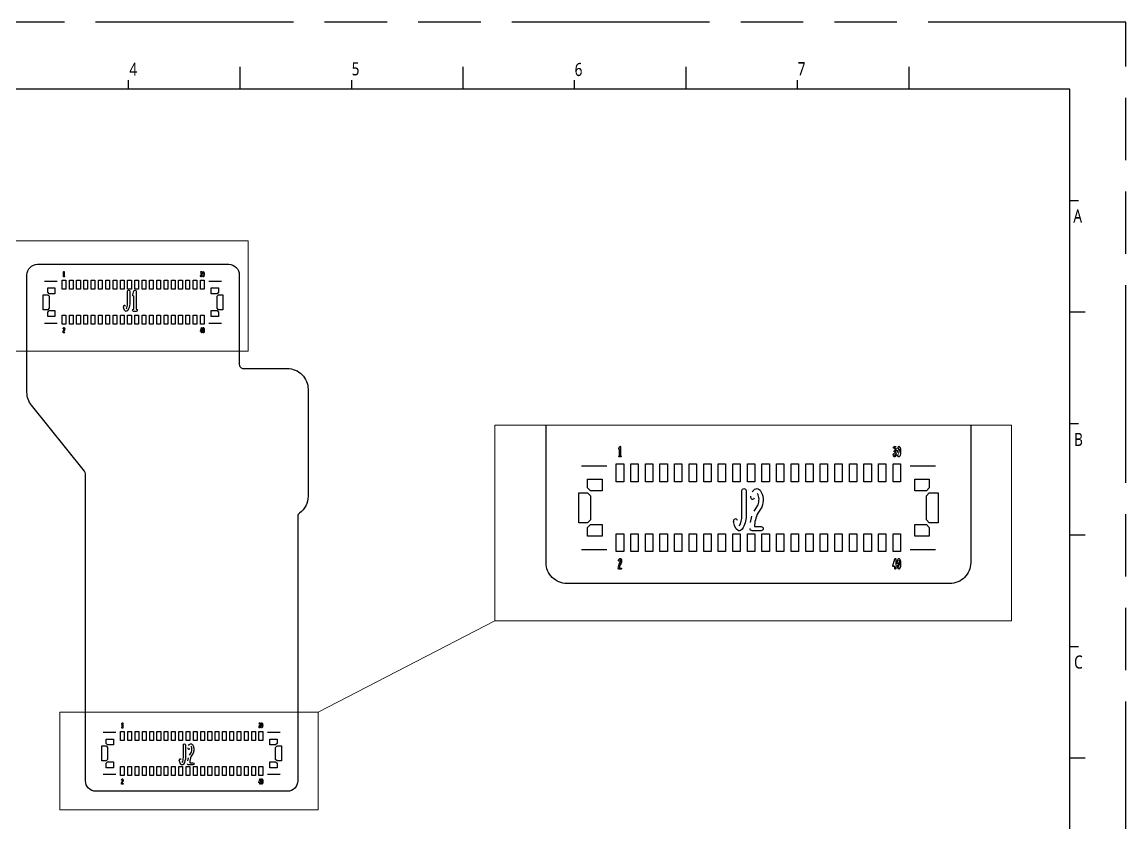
# Model space of a CAD drawing. Header units: millimetres. Extents: x 3272.1 to 3360, y -250.4 to -188.2.
# Drawn here: x 3306.9 to 3360, y -226.7 to -188.2 of the extents above; entities that cross this region are included whole.
import ezdxf

# ---------------------------------------------------------------- set-up
doc = ezdxf.new("R2010")
doc.units = ezdxf.units.MM
doc.linetypes.add('PHANTOM', pattern=[29.5, 9.5, -1.5, 3, -1.5, 3, -1.5, 9.5])
doc.layers.get('0').update_dxf_attribs({"lineweight": 25})
doc.layers.add('0PAPERF', color=2, linetype='PHANTOM', plot=False)
for name, color, linetype in [('1_layer1', 2, 'Continuous'), ('outline_layer0', 1, 'Continuous'), ('鵬鼎', 5, 'Continuous')]:
    doc.layers.add(name, color=color, linetype=linetype)
doc.layers.add('DIM', color=100, linetype='Continuous', lineweight=15)
doc.layers.add('尺寸線', color=3, linetype='Continuous', lineweight=20)
doc.styles.get("Standard").update_dxf_attribs({"font": 'simplex.shx', "width": 0.8, "height": 4})

msp = doc.modelspace()

# ---------------------------------------------------------------- linework, layer by layer
for p, q in [((3317.405, -191.464), (3317.405, -190.392)), ((3328.119, -191.464), (3328.119, -190.392)), ((3338.832, -191.464), (3338.832, -190.392)), ((3349.546, -191.464), (3349.546, -190.392)), ((3312.048, -191.464), (3312.048, -191.035)), ((3322.762, -191.464), (3322.762, -191.035)), ((3333.475, -191.464), (3333.475, -191.035)), ((3344.189, -191.464), (3344.189, -191.035)), ((3357.259, -191.464), (3274.551, -191.464)), ((3357.259, -248.674), (3357.259, -191.464)), ((3357.259, -196.821), (3357.688, -196.821)), ((3357.259, -202.177), (3358.009, -202.177)), ((3357.259, -207.534), (3357.688, -207.534)), ((3357.259, -212.891), (3358.009, -212.891)), ((3357.259, -218.248), (3357.688, -218.248)), ((3357.259, -223.604), (3358.009, -223.604))]:
    msp.add_line(p, q)
at = {"layer": '0PAPERF'}
for p, q in [((3359.96, -188.248), (3272.087, -188.248)), ((3359.96, -250.388), (3359.96, -188.248))]:
    msp.add_line(p, q, dxfattribs=at)
at = {"layer": '1_layer1'}
for p, q in [((3315.603, -200.288), (3315.608, -200.265)), ((3315.633, -200.405), (3315.625, -200.401)), ((3308.62, -200.706), (3308.012, -200.706)), ((3316.513, -200.706), (3315.905, -200.706)), ((3308.012, -202.708), (3308.62, -202.708)), ((3315.625, -203.022), (3315.623, -203.055)), ((3315.905, -202.708), (3316.513, -202.708)), ((3348.984, -208.743), (3348.994, -208.698)), ((3349.044, -208.977), (3349.027, -208.97)), ((3335.017, -209.58), (3333.801, -209.58)), ((3350.804, -209.58), (3349.588, -209.58)), ((3341.926, -212.296), (3341.987, -211.992)), ((3333.801, -213.583), (3335.017, -213.583)), ((3349.588, -213.583), (3350.804, -213.583)), ((3349.026, -214.211), (3349.024, -214.278)), ((3318.413, -221.968), (3318.418, -221.945)), ((3318.443, -222.085), (3318.435, -222.081)), ((3311.43, -222.386), (3310.822, -222.386)), ((3319.323, -222.386), (3318.715, -222.386)), ((3314.885, -223.744), (3314.915, -223.592)), ((3310.822, -224.388), (3311.43, -224.388)), ((3318.435, -224.702), (3318.433, -224.735)), ((3318.715, -224.388), (3319.323, -224.388))]:
    msp.add_line(p, q, dxfattribs=at)
for points in [[(3308.91, -200.286), (3308.925, -200.241, -0.856605), (3308.95, -200.245), (3308.95, -200.461, -1.10402), (3308.953, -200.486), (3308.922, -200.486, -1.103904), (3308.925, -200.461), (3308.925, -200.303, -0.577278)], [(3312.242, -201.348), (3312.303, -201.166, -0.856605), (3312.402, -201.182), (3312.402, -202.045, -1.10402), (3312.413, -202.147), (3312.291, -202.147, -1.103904), (3312.301, -202.045), (3312.301, -201.414, -0.577278)], [(3335.597, -208.74), (3335.628, -208.649, -0.856605), (3335.677, -208.657), (3335.677, -209.089, -1.10402), (3335.683, -209.14), (3335.622, -209.14, -1.103904), (3335.627, -209.089), (3335.627, -208.773, -0.577278)], [(3311.72, -221.966), (3311.735, -221.921, -0.856605), (3311.76, -221.925), (3311.76, -222.141, -1.10402), (3311.763, -222.166), (3311.732, -222.166, -1.103904), (3311.735, -222.141), (3311.735, -221.983, -0.577278)]]:
    msp.add_lwpolyline(points, format="xyb", close=True, dxfattribs=at)
for points in [[(3315.554, -200.48, -0.53886), (3315.504, -200.458), (3315.497, -200.431)], [(3315.529, -200.271, -1), (3315.509, -200.256), (3315.52, -200.241, -0.156101), (3315.527, -200.236), (3315.538, -200.233, -0.287199), (3315.551, -200.236), (3315.562, -200.247, -0.119542), (3315.566, -200.252)], [(3315.534, -200.364, -1.192092), (3315.539, -200.339, 0.240804), (3315.538, -200.259)], [(3315.609, -200.262), (3315.617, -200.247, -0.119838), (3315.621, -200.242), (3315.631, -200.235, -0.352687), (3315.647, -200.235, -0.222469), (3315.674, -200.295, -0.054722), (3315.674, -200.411), (3315.667, -200.447), (3315.658, -200.47, -0.143125), (3315.654, -200.476), (3315.644, -200.483, -0.333497), (3315.628, -200.483), (3315.618, -200.476, -0.127261), (3315.614, -200.471), (3315.605, -200.452, -1), (3315.629, -200.441)], [(3311.938, -202.028, 0.140021), (3311.996, -201.789), (3311.996, -201.182, -1), (3312.098, -201.182), (3312.098, -201.791, -0.147832), (3312.006, -202.107), (3311.965, -202.137, -0.352687), (3311.902, -202.134), (3311.867, -202.104, -0.103391), (3311.854, -202.088), (3311.82, -202.018), (3311.795, -201.927)], [(3308.925, -202.983, -1), (3308.901, -202.975), (3308.909, -202.952, -0.089511), (3308.911, -202.948), (3308.92, -202.937, -0.14196), (3308.925, -202.933), (3308.936, -202.929, -0.232086), (3308.947, -202.93), (3308.959, -202.937, -0.234741), (3308.968, -203.039), (3308.944, -203.076, 0.109425), (3308.925, -203.157)], [(3308.909, -203.092), (3308.922, -203.063), (3308.946, -203.027, 0.205179), (3308.943, -202.957)], [(3315.493, -203.101), (3315.54, -202.937, -0.87012), (3315.565, -202.941), (3315.565, -203.092)], [(3315.565, -203.117), (3315.565, -203.169, -1), (3315.54, -203.169), (3315.54, -203.117), (3315.505, -203.117, -0.499309), (3315.493, -203.101)], [(3315.598, -203.055, -0.068606), (3315.609, -202.963), (3315.617, -202.944, -0.141173), (3315.621, -202.938), (3315.631, -202.93, -0.333497), (3315.646, -202.93), (3315.656, -202.938, -0.141144), (3315.661, -202.944), (3315.669, -202.965, -0.066634), (3315.679, -203.055, -0.06825), (3315.668, -203.147), (3315.661, -203.166, -0.141173), (3315.656, -203.172), (3315.646, -203.179, -0.333497), (3315.631, -203.179), (3315.621, -203.172, -0.141312), (3315.617, -203.166), (3315.608, -203.145), (3315.599, -203.09)], [(3315.653, -203.088), (3315.654, -203.055, 0.067068), (3315.644, -202.971)], [(3308.925, -203.157), (3308.964, -203.157, -1), (3308.964, -203.182), (3308.911, -203.182, -0.438441), (3308.898, -203.168)], [(3348.836, -208.71, -1), (3348.795, -208.68), (3348.818, -208.649, -0.156101), (3348.83, -208.64), (3348.853, -208.633, -0.287199), (3348.879, -208.639), (3348.902, -208.662, -0.119542), (3348.908, -208.672)], [(3348.846, -208.896, -1.192092), (3348.855, -208.845, 0.240804), (3348.854, -208.686)], [(3348.996, -208.691), (3349.011, -208.661, -0.119838), (3349.019, -208.652), (3349.039, -208.637, -0.352687), (3349.071, -208.638, -0.222469), (3349.125, -208.758, -0.054722), (3349.125, -208.989), (3349.111, -209.062), (3349.093, -209.108, -0.143125), (3349.084, -209.119), (3349.064, -209.135, -0.333497), (3349.034, -209.135), (3349.013, -209.119, -0.127261), (3349.006, -209.109), (3348.988, -209.072, -1), (3349.034, -209.05)], [(3348.885, -209.127, -0.53886), (3348.786, -209.083), (3348.771, -209.03)], [(3341.391, -212.455, 0.140021), (3341.507, -211.977), (3341.507, -210.762, -1), (3341.711, -210.762), (3341.711, -211.981, -0.147832), (3341.527, -212.612), (3341.446, -212.672, -0.352687), (3341.319, -212.668), (3341.249, -212.608, -0.103391), (3341.223, -212.575), (3341.155, -212.435), (3341.105, -212.252)], [(3342.006, -210.822), (3342.077, -210.731, -0.14196), (3342.122, -210.697), (3342.203, -210.667, -0.232086), (3342.292, -210.676), (3342.393, -210.736, -0.234741), (3342.466, -211.55), (3342.268, -211.847, 0.109425), (3342.115, -212.489)], [(3342.093, -211.742), (3342.287, -211.451, 0.205179), (3342.262, -210.894)], [(3342.115, -212.489), (3342.432, -212.489, -1), (3342.432, -212.692), (3342.005, -212.692, -0.438441), (3341.904, -212.583)], [(3335.628, -214.133, -1), (3335.58, -214.117), (3335.595, -214.072, -0.089511), (3335.599, -214.064), (3335.617, -214.041, -0.14196), (3335.628, -214.033), (3335.648, -214.025, -0.232086), (3335.67, -214.027), (3335.696, -214.042, -0.234741), (3335.714, -214.246), (3335.664, -214.32, 0.109425), (3335.626, -214.481)], [(3335.596, -214.351), (3335.621, -214.294), (3335.669, -214.221, 0.205179), (3335.663, -214.082)], [(3348.763, -214.37), (3348.857, -214.042, -0.87012), (3348.907, -214.049), (3348.907, -214.351)], [(3348.973, -214.278, -0.068606), (3348.995, -214.093), (3349.01, -214.055, -0.141173), (3349.019, -214.044), (3349.039, -214.029, -0.333497), (3349.069, -214.029), (3349.089, -214.044, -0.141144), (3349.098, -214.055), (3349.115, -214.097, -0.066634), (3349.135, -214.278, -0.06825), (3349.113, -214.462), (3349.098, -214.5, -0.141173), (3349.089, -214.511), (3349.069, -214.526, -0.333497), (3349.039, -214.526), (3349.019, -214.511, -0.141312), (3349.01, -214.5), (3348.994, -214.458), (3348.975, -214.347)], [(3349.082, -214.344), (3349.085, -214.278, 0.067068), (3349.065, -214.11)], [(3335.626, -214.481), (3335.705, -214.481, -1), (3335.705, -214.532), (3335.599, -214.532, -0.438441), (3335.573, -214.504)], [(3348.907, -214.402), (3348.907, -214.506, -1), (3348.856, -214.506), (3348.856, -214.402), (3348.787, -214.402, -0.499309), (3348.763, -214.37)], [(3318.364, -222.16, -0.53886), (3318.314, -222.138), (3318.307, -222.111)], [(3318.339, -221.951, -1), (3318.319, -221.936), (3318.33, -221.921, -0.156101), (3318.337, -221.916), (3318.348, -221.913, -0.287199), (3318.361, -221.916), (3318.372, -221.927, -0.119542), (3318.376, -221.932)], [(3318.344, -222.044, -1.192092), (3318.349, -222.019, 0.240804), (3318.348, -221.939)], [(3318.419, -221.942), (3318.427, -221.927, -0.119838), (3318.431, -221.922), (3318.441, -221.914, -0.352687), (3318.457, -221.915, -0.222469), (3318.484, -221.975, -0.054722), (3318.484, -222.091), (3318.477, -222.127), (3318.468, -222.15, -0.143125), (3318.464, -222.156), (3318.454, -222.163, -0.333497), (3318.438, -222.163), (3318.428, -222.156, -0.127261), (3318.424, -222.151), (3318.415, -222.132, -1), (3318.439, -222.121)], [(3314.617, -223.824, 0.140021), (3314.675, -223.585), (3314.675, -222.977, -1), (3314.777, -222.977), (3314.777, -223.587, -0.147832), (3314.685, -223.902), (3314.645, -223.932, -0.352687), (3314.581, -223.93), (3314.546, -223.9, -0.103391), (3314.533, -223.884), (3314.499, -223.814), (3314.474, -223.722)], [(3314.925, -223.007), (3314.96, -222.962, -0.14196), (3314.982, -222.945), (3315.023, -222.93, -0.232086), (3315.068, -222.934), (3315.118, -222.964, -0.234741), (3315.154, -223.371), (3315.055, -223.52, 0.109425), (3314.979, -223.841)], [(3314.968, -223.467), (3315.065, -223.322, 0.205179), (3315.052, -223.043)], [(3314.979, -223.841), (3315.137, -223.841, -1), (3315.137, -223.942), (3314.924, -223.942, -0.438441), (3314.874, -223.887)], [(3311.735, -224.836), (3311.774, -224.836, -1), (3311.774, -224.862), (3311.721, -224.862, -0.438441), (3311.708, -224.848)], [(3311.735, -224.663, -1), (3311.711, -224.655), (3311.719, -224.632, -0.089511), (3311.721, -224.628), (3311.73, -224.617, -0.14196), (3311.735, -224.612), (3311.746, -224.609, -0.232086), (3311.757, -224.61), (3311.769, -224.617, -0.234741), (3311.778, -224.719), (3311.754, -224.756, 0.109425), (3311.735, -224.836)], [(3311.719, -224.772), (3311.732, -224.743), (3311.756, -224.707, 0.205179), (3311.753, -224.637)], [(3318.303, -224.781), (3318.35, -224.617, -0.87012), (3318.375, -224.621), (3318.375, -224.772)], [(3318.375, -224.797), (3318.375, -224.849, -1), (3318.35, -224.849), (3318.35, -224.797), (3318.315, -224.797, -0.499309), (3318.303, -224.781)], [(3318.408, -224.735, -0.068606), (3318.419, -224.643), (3318.427, -224.623, -0.141173), (3318.431, -224.618), (3318.441, -224.61, -0.333497), (3318.456, -224.61), (3318.466, -224.618, -0.141144), (3318.471, -224.623), (3318.479, -224.645, -0.066634), (3318.489, -224.735, -0.06825), (3318.478, -224.827), (3318.471, -224.846, -0.141173), (3318.466, -224.852), (3318.456, -224.859, -0.333497), (3318.441, -224.859), (3318.431, -224.852, -0.141312), (3318.427, -224.846), (3318.418, -224.825), (3318.409, -224.77)], [(3318.463, -224.768), (3318.464, -224.735, 0.067068), (3318.454, -224.651)]]:
    msp.add_lwpolyline(points, format="xyb", dxfattribs=at)
for points in [[(3315.61, -200.377), (3315.603, -200.349), (3315.601, -200.322)], [(3315.633, -200.272), (3315.628, -200.292), (3315.626, -200.321)], [(3308.898, -203.168), (3308.901, -203.132), (3308.909, -203.094)], [(3348.996, -208.922), (3348.983, -208.865), (3348.978, -208.812)], [(3349.043, -208.711), (3349.034, -208.752), (3349.029, -208.809)], [(3335.573, -214.504), (3335.579, -214.432), (3335.594, -214.357)], [(3318.42, -222.057), (3318.413, -222.029), (3318.411, -222.002)], [(3318.443, -221.952), (3318.438, -221.972), (3318.436, -222.001)], [(3311.708, -224.848), (3311.711, -224.812), (3311.719, -224.774)]]:
    msp.add_lwpolyline(points, dxfattribs=at)
for points in [[(3308.849, -201.083), (3308.849, -200.651), (3309.026, -200.651), (3309.026, -201.083)], [(3309.199, -201.083), (3309.199, -200.651), (3309.376, -200.651), (3309.376, -201.083)], [(3309.549, -201.083), (3309.549, -200.651), (3309.726, -200.651), (3309.726, -201.083)], [(3309.899, -201.083), (3309.899, -200.651), (3310.076, -200.651), (3310.076, -201.083)], [(3310.249, -201.083), (3310.249, -200.651), (3310.427, -200.651), (3310.427, -201.083)], [(3310.599, -201.083), (3310.599, -200.651), (3310.777, -200.651), (3310.777, -201.083)], [(3310.949, -201.083), (3310.949, -200.651), (3311.127, -200.651), (3311.127, -201.083)], [(3311.299, -201.083), (3311.299, -200.651), (3311.477, -200.651), (3311.477, -201.083)], [(3311.649, -201.083), (3311.649, -200.651), (3311.827, -200.651), (3311.827, -201.083)], [(3311.999, -201.083), (3311.999, -200.651), (3312.177, -200.651), (3312.177, -201.083)], [(3312.349, -201.083), (3312.349, -200.651), (3312.527, -200.651), (3312.527, -201.083)], [(3312.699, -201.083), (3312.699, -200.651), (3312.877, -200.651), (3312.877, -201.083)], [(3313.049, -201.083), (3313.049, -200.651), (3313.227, -200.651), (3313.227, -201.083)], [(3313.399, -201.083), (3313.399, -200.651), (3313.577, -200.651), (3313.577, -201.083)], [(3313.749, -201.083), (3313.749, -200.651), (3313.927, -200.651), (3313.927, -201.083)], [(3314.099, -201.083), (3314.099, -200.651), (3314.277, -200.651), (3314.277, -201.083)], [(3314.449, -201.083), (3314.449, -200.651), (3314.627, -200.651), (3314.627, -201.083)], [(3314.799, -201.083), (3314.799, -200.651), (3314.977, -200.651), (3314.977, -201.083)], [(3315.149, -201.083), (3315.149, -200.651), (3315.327, -200.651), (3315.327, -201.083)], [(3315.499, -201.083), (3315.499, -200.651), (3315.677, -200.651), (3315.677, -201.083)], [(3307.948, -202.067), (3307.948, -201.347), (3308.157, -201.347), (3308.228, -201.418), (3308.228, -201.996), (3308.157, -202.067)], [(3308.158, -201.232), (3308.158, -201.022), (3308.508, -201.022), (3308.508, -201.302), (3308.228, -201.302)], [(3316.018, -201.302), (3316.018, -201.022), (3316.368, -201.022), (3316.368, -201.232), (3316.298, -201.302)], [(3316.298, -201.996), (3316.298, -201.418), (3316.369, -201.347), (3316.578, -201.347), (3316.578, -202.067), (3316.369, -202.067)], [(3308.158, -202.392), (3308.158, -202.182), (3308.228, -202.112), (3308.508, -202.112), (3308.508, -202.392)], [(3308.849, -202.763), (3308.849, -202.331), (3309.026, -202.331), (3309.026, -202.763)], [(3309.199, -202.763), (3309.199, -202.331), (3309.376, -202.331), (3309.376, -202.763)], [(3309.549, -202.763), (3309.549, -202.331), (3309.726, -202.331), (3309.726, -202.763)], [(3309.899, -202.763), (3309.899, -202.331), (3310.076, -202.331), (3310.076, -202.763)], [(3310.249, -202.763), (3310.249, -202.331), (3310.427, -202.331), (3310.427, -202.763)], [(3310.599, -202.763), (3310.599, -202.331), (3310.777, -202.331), (3310.777, -202.763)], [(3310.949, -202.763), (3310.949, -202.331), (3311.127, -202.331), (3311.127, -202.763)], [(3311.299, -202.763), (3311.299, -202.331), (3311.477, -202.331), (3311.477, -202.763)], [(3311.649, -202.763), (3311.649, -202.331), (3311.827, -202.331), (3311.827, -202.763)], [(3311.999, -202.763), (3311.999, -202.331), (3312.177, -202.331), (3312.177, -202.763)], [(3312.349, -202.763), (3312.349, -202.331), (3312.527, -202.331), (3312.527, -202.763)], [(3312.699, -202.763), (3312.699, -202.331), (3312.877, -202.331), (3312.877, -202.763)], [(3313.049, -202.763), (3313.049, -202.331), (3313.227, -202.331), (3313.227, -202.763)], [(3313.399, -202.763), (3313.399, -202.331), (3313.577, -202.331), (3313.577, -202.763)], [(3313.749, -202.763), (3313.749, -202.331), (3313.927, -202.331), (3313.927, -202.763)], [(3314.099, -202.763), (3314.099, -202.331), (3314.277, -202.331), (3314.277, -202.763)], [(3314.449, -202.763), (3314.449, -202.331), (3314.627, -202.331), (3314.627, -202.763)], [(3314.799, -202.763), (3314.799, -202.331), (3314.977, -202.331), (3314.977, -202.763)], [(3315.149, -202.763), (3315.149, -202.331), (3315.327, -202.331), (3315.327, -202.763)], [(3315.499, -202.763), (3315.499, -202.331), (3315.677, -202.331), (3315.677, -202.763)], [(3316.018, -202.392), (3316.018, -202.112), (3316.298, -202.112), (3316.368, -202.182), (3316.368, -202.392)], [(3335.474, -210.333), (3335.474, -209.47), (3335.83, -209.47), (3335.83, -210.333)], [(3336.174, -210.333), (3336.174, -209.47), (3336.53, -209.47), (3336.53, -210.333)], [(3336.874, -210.333), (3336.874, -209.47), (3337.23, -209.47), (3337.23, -210.333)], [(3337.574, -210.333), (3337.574, -209.47), (3337.93, -209.47), (3337.93, -210.333)], [(3338.274, -210.333), (3338.274, -209.47), (3338.63, -209.47), (3338.63, -210.333)], [(3338.974, -210.333), (3338.974, -209.47), (3339.33, -209.47), (3339.33, -210.333)], [(3339.674, -210.333), (3339.674, -209.47), (3340.03, -209.47), (3340.03, -210.333)], [(3340.374, -210.333), (3340.374, -209.47), (3340.73, -209.47), (3340.73, -210.333)], [(3341.074, -210.333), (3341.074, -209.47), (3341.43, -209.47), (3341.43, -210.333)], [(3341.774, -210.333), (3341.774, -209.47), (3342.13, -209.47), (3342.13, -210.333)], [(3342.474, -210.333), (3342.474, -209.47), (3342.83, -209.47), (3342.83, -210.333)], [(3343.175, -210.333), (3343.175, -209.47), (3343.53, -209.47), (3343.53, -210.333)], [(3343.875, -210.333), (3343.875, -209.47), (3344.23, -209.47), (3344.23, -210.333)], [(3344.575, -210.333), (3344.575, -209.47), (3344.93, -209.47), (3344.93, -210.333)], [(3345.275, -210.333), (3345.275, -209.47), (3345.63, -209.47), (3345.63, -210.333)], [(3345.975, -210.333), (3345.975, -209.47), (3346.33, -209.47), (3346.33, -210.333)], [(3346.675, -210.333), (3346.675, -209.47), (3347.03, -209.47), (3347.03, -210.333)], [(3347.375, -210.333), (3347.375, -209.47), (3347.73, -209.47), (3347.73, -210.333)], [(3348.075, -210.333), (3348.075, -209.47), (3348.43, -209.47), (3348.43, -210.333)], [(3348.775, -210.333), (3348.775, -209.47), (3349.13, -209.47), (3349.13, -210.333)], [(3334.092, -210.631), (3334.092, -210.211), (3334.792, -210.211), (3334.792, -210.771), (3334.232, -210.771)], [(3349.812, -210.771), (3349.812, -210.211), (3350.512, -210.211), (3350.512, -210.631), (3350.372, -210.771)], [(3333.672, -212.301), (3333.672, -210.862), (3334.09, -210.862), (3334.232, -211.004), (3334.232, -212.159), (3334.09, -212.301)], [(3350.372, -212.159), (3350.372, -211.004), (3350.514, -210.862), (3350.932, -210.862), (3350.932, -212.301), (3350.514, -212.301)], [(3334.092, -212.952), (3334.092, -212.532), (3334.232, -212.392), (3334.792, -212.392), (3334.792, -212.952)], [(3349.812, -212.952), (3349.812, -212.392), (3350.372, -212.392), (3350.512, -212.532), (3350.512, -212.952)], [(3335.474, -213.693), (3335.474, -212.83), (3335.83, -212.83), (3335.83, -213.693)], [(3336.174, -213.693), (3336.174, -212.83), (3336.53, -212.83), (3336.53, -213.693)], [(3336.874, -213.693), (3336.874, -212.83), (3337.23, -212.83), (3337.23, -213.693)], [(3337.574, -213.693), (3337.574, -212.83), (3337.93, -212.83), (3337.93, -213.693)], [(3338.274, -213.693), (3338.274, -212.83), (3338.63, -212.83), (3338.63, -213.693)], [(3338.974, -213.693), (3338.974, -212.83), (3339.33, -212.83), (3339.33, -213.693)], [(3339.674, -213.693), (3339.674, -212.83), (3340.03, -212.83), (3340.03, -213.693)], [(3340.374, -213.693), (3340.374, -212.83), (3340.73, -212.83), (3340.73, -213.693)], [(3341.074, -213.693), (3341.074, -212.83), (3341.43, -212.83), (3341.43, -213.693)], [(3341.774, -213.693), (3341.774, -212.83), (3342.13, -212.83), (3342.13, -213.693)], [(3342.474, -213.693), (3342.474, -212.83), (3342.83, -212.83), (3342.83, -213.693)], [(3343.175, -213.693), (3343.175, -212.83), (3343.53, -212.83), (3343.53, -213.693)], [(3343.875, -213.693), (3343.875, -212.83), (3344.23, -212.83), (3344.23, -213.693)], [(3344.575, -213.693), (3344.575, -212.83), (3344.93, -212.83), (3344.93, -213.693)], [(3345.275, -213.693), (3345.275, -212.83), (3345.63, -212.83), (3345.63, -213.693)], [(3345.975, -213.693), (3345.975, -212.83), (3346.33, -212.83), (3346.33, -213.693)], [(3346.675, -213.693), (3346.675, -212.83), (3347.03, -212.83), (3347.03, -213.693)], [(3347.375, -213.693), (3347.375, -212.83), (3347.73, -212.83), (3347.73, -213.693)], [(3348.075, -213.693), (3348.075, -212.83), (3348.43, -212.83), (3348.43, -213.693)], [(3348.775, -213.693), (3348.775, -212.83), (3349.13, -212.83), (3349.13, -213.693)], [(3310.968, -222.912), (3310.968, -222.702), (3311.318, -222.702), (3311.318, -222.982), (3311.038, -222.982)], [(3311.659, -222.763), (3311.659, -222.331), (3311.836, -222.331), (3311.836, -222.763)], [(3312.009, -222.763), (3312.009, -222.331), (3312.186, -222.331), (3312.186, -222.763)], [(3312.359, -222.763), (3312.359, -222.331), (3312.536, -222.331), (3312.536, -222.763)], [(3312.709, -222.763), (3312.709, -222.331), (3312.886, -222.331), (3312.886, -222.763)], [(3313.059, -222.763), (3313.059, -222.331), (3313.237, -222.331), (3313.237, -222.763)], [(3313.409, -222.763), (3313.409, -222.331), (3313.587, -222.331), (3313.587, -222.763)], [(3313.759, -222.763), (3313.759, -222.331), (3313.937, -222.331), (3313.937, -222.763)], [(3314.109, -222.763), (3314.109, -222.331), (3314.287, -222.331), (3314.287, -222.763)], [(3314.459, -222.763), (3314.459, -222.331), (3314.637, -222.331), (3314.637, -222.763)], [(3314.809, -222.763), (3314.809, -222.331), (3314.987, -222.331), (3314.987, -222.763)], [(3315.159, -222.763), (3315.159, -222.331), (3315.337, -222.331), (3315.337, -222.763)], [(3315.509, -222.763), (3315.509, -222.331), (3315.687, -222.331), (3315.687, -222.763)], [(3315.859, -222.763), (3315.859, -222.331), (3316.037, -222.331), (3316.037, -222.763)], [(3316.209, -222.763), (3316.209, -222.331), (3316.387, -222.331), (3316.387, -222.763)], [(3316.559, -222.763), (3316.559, -222.331), (3316.737, -222.331), (3316.737, -222.763)], [(3316.909, -222.763), (3316.909, -222.331), (3317.087, -222.331), (3317.087, -222.763)], [(3317.259, -222.763), (3317.259, -222.331), (3317.437, -222.331), (3317.437, -222.763)], [(3317.609, -222.763), (3317.609, -222.331), (3317.787, -222.331), (3317.787, -222.763)], [(3317.959, -222.763), (3317.959, -222.331), (3318.137, -222.331), (3318.137, -222.763)], [(3318.309, -222.763), (3318.309, -222.331), (3318.487, -222.331), (3318.487, -222.763)], [(3318.828, -222.982), (3318.828, -222.702), (3319.178, -222.702), (3319.178, -222.912), (3319.108, -222.982)], [(3310.758, -223.747), (3310.758, -223.027), (3310.967, -223.027), (3311.038, -223.098), (3311.038, -223.676), (3310.967, -223.747)], [(3319.108, -223.676), (3319.108, -223.098), (3319.179, -223.027), (3319.388, -223.027), (3319.388, -223.747), (3319.179, -223.747)], [(3310.968, -224.072), (3310.968, -223.862), (3311.038, -223.792), (3311.318, -223.792), (3311.318, -224.072)], [(3318.828, -224.072), (3318.828, -223.792), (3319.108, -223.792), (3319.178, -223.862), (3319.178, -224.072)], [(3311.659, -224.443), (3311.659, -224.011), (3311.836, -224.011), (3311.836, -224.443)], [(3312.009, -224.443), (3312.009, -224.011), (3312.186, -224.011), (3312.186, -224.443)], [(3312.359, -224.443), (3312.359, -224.011), (3312.536, -224.011), (3312.536, -224.443)], [(3312.709, -224.443), (3312.709, -224.011), (3312.886, -224.011), (3312.886, -224.443)], [(3313.059, -224.443), (3313.059, -224.011), (3313.237, -224.011), (3313.237, -224.443)], [(3313.409, -224.443), (3313.409, -224.011), (3313.587, -224.011), (3313.587, -224.443)], [(3313.759, -224.443), (3313.759, -224.011), (3313.937, -224.011), (3313.937, -224.443)], [(3314.109, -224.443), (3314.109, -224.011), (3314.287, -224.011), (3314.287, -224.443)], [(3314.459, -224.443), (3314.459, -224.011), (3314.637, -224.011), (3314.637, -224.443)], [(3314.809, -224.443), (3314.809, -224.011), (3314.987, -224.011), (3314.987, -224.443)], [(3315.159, -224.443), (3315.159, -224.011), (3315.337, -224.011), (3315.337, -224.443)], [(3315.509, -224.443), (3315.509, -224.011), (3315.687, -224.011), (3315.687, -224.443)], [(3315.859, -224.443), (3315.859, -224.011), (3316.037, -224.011), (3316.037, -224.443)], [(3316.209, -224.443), (3316.209, -224.011), (3316.387, -224.011), (3316.387, -224.443)], [(3316.559, -224.443), (3316.559, -224.011), (3316.737, -224.011), (3316.737, -224.443)], [(3316.909, -224.443), (3316.909, -224.011), (3317.087, -224.011), (3317.087, -224.443)], [(3317.259, -224.443), (3317.259, -224.011), (3317.437, -224.011), (3317.437, -224.443)], [(3317.609, -224.443), (3317.609, -224.011), (3317.787, -224.011), (3317.787, -224.443)], [(3317.959, -224.443), (3317.959, -224.011), (3318.137, -224.011), (3318.137, -224.443)], [(3318.309, -224.443), (3318.309, -224.011), (3318.487, -224.011), (3318.487, -224.443)]]:
    msp.add_lwpolyline(points, close=True, dxfattribs=at)
for centre, radius, start, end in [((3315.509, -200.428), 0.0127, 15.9485, 195.9485), ((3315.457, -200.41), 0.0958, 329.1868, 28.7551), ((3315.454, -200.406), 0.124, 323.638, 25.2222), ((3315.459, -200.298), 0.116, 333.6838, 12.0811), ((3315.522, -200.322), 0.129, 334.3079, 9.9511), ((3311.844, -201.913), 0.0508, 15.5271, 195.5271), ((3315.94, -203.061), 0.316, 178.8753, 194.2158), ((3348.691, -208.988), 0.192, 329.1868, 28.7551), ((3348.686, -208.981), 0.247, 323.638, 25.2222), ((3348.695, -208.764), 0.232, 333.6838, 12.0811), ((3348.821, -208.812), 0.257, 334.3079, 9.9511), ((3348.795, -209.023), 0.0254, 15.9485, 195.9485), ((3342.026, -211.067), 0.102, 161.5686, 341.5686), ((3341.203, -212.225), 0.102, 15.5271, 195.5271), ((3349.656, -214.29), 0.632, 178.8753, 194.2158), ((3318.319, -222.107), 0.0127, 15.9485, 195.9485), ((3318.267, -222.09), 0.0958, 329.1868, 28.7551), ((3318.264, -222.086), 0.124, 323.638, 25.2222), ((3318.269, -221.978), 0.116, 333.6838, 12.0811), ((3318.332, -222.002), 0.129, 334.3079, 9.9511), ((3314.934, -223.13), 0.0508, 161.5686, 341.5686), ((3314.523, -223.709), 0.0508, 15.5271, 195.5271), ((3318.75, -224.741), 0.316, 178.8753, 194.2158)]:
    msp.add_arc(centre, radius, start, end, dxfattribs=at)
at = {"layer": 'outline_layer0'}
msp.add_lwpolyline([(3307.663, -199.887), (3316.863, -199.887, -0.414219), (3317.363, -200.387), (3317.363, -204.694, 0.414223), (3317.563, -204.894), (3319.668, -204.894, -0.414215), (3320.668, -205.894), (3320.668, -211.031, -0.240267), (3320.255, -211.84, 0.24019), (3320.173, -212.002), (3320.173, -224.707, -0.414366), (3319.673, -225.207), (3310.473, -225.207, -0.414365), (3309.973, -224.707), (3309.973, -209.957, 0.17076), (3309.929, -209.832), (3307.383, -206.661, -0.170766), (3307.163, -206.035), (3307.163, -200.387, -0.414218)], format="xyb", close=True, dxfattribs=at)
msp.add_lwpolyline([(3352.502, -207.608), (3352.502, -214.222, -0.414366), (3351.502, -215.221), (3333.102, -215.221, -0.414365), (3332.102, -214.222), (3332.102, -207.608)], format="xyb", dxfattribs=at)
at = {"layer": '尺寸線'}
msp.add_line((3321.149, -221.4), (3329.638, -217.019), dxfattribs=at)
for points in [[(3306.478, -198.767), (3317.787, -198.767), (3317.787, -204.065), (3306.478, -204.065)], [(3329.638, -207.608), (3354.455, -207.608), (3354.455, -217.019), (3329.638, -217.019)], [(3308.741, -221.4), (3321.149, -221.4), (3321.149, -226.105), (3308.741, -226.105)]]:
    msp.add_lwpolyline(points, close=True, dxfattribs=at)

# ---------------------------------------------------------------- texts
at = {"layer": 'DIM', "char_height": 0.62874, "width": 0.38279, "attachment_point": 1}
for s, insert in [('{\\fMicrosoft JhengHei|b0|i0|c136|p0;\\C0;4}', (3312.08, -190.2)), ('{\\fMicrosoft JhengHei|b0|i0|c136|p0;\\C0;5}', (3322.762, -190.179)), ('{\\fMicrosoft JhengHei|b0|i0|c136|p0;\\C0;6}', (3333.475, -190.212)), ('{\\fMicrosoft JhengHei|b0|i0|c136|p0;\\C0;7}', (3344.189, -190.174))]:
    msp.add_mtext(s, dxfattribs=dict(at, insert=insert))
at = {"layer": '鵬鼎', "char_height": 0.62874, "width": 1.18595, "attachment_point": 1}
for s, insert in [('{\\fMicrosoft JhengHei|b0|i0|c136|p0;\\C0;A}', (3357.435, -197.253)), ('{\\fMicrosoft JhengHei|b0|i0|c136|p0;\\C0;B}', (3357.468, -207.987)), ('{\\fMicrosoft JhengHei|b0|i0|c136|p0;\\C0;C}', (3357.468, -218.683))]:
    msp.add_mtext(s, dxfattribs=dict(at, insert=insert))

doc.saveas('drawing.dxf')
